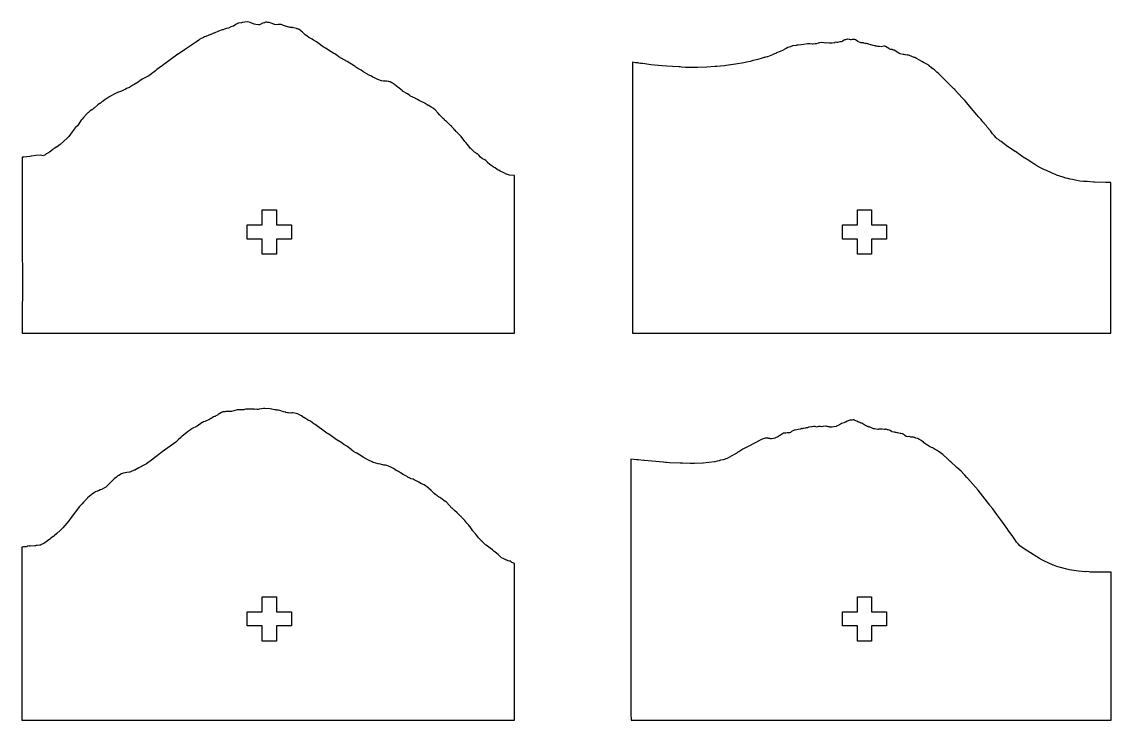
# Model space of a CAD drawing. Header units: metres. Extents: x -88 to 939, y 68 to 1362.
# Drawn here: x 521.5 to 887.6, y 328.1 to 562.7 of the extents above; entities that cross this region are included whole.
import ezdxf

# ---------------------------------------------------------------- set-up
doc = ezdxf.new("R2010")
doc.units = ezdxf.units.M

msp = doc.modelspace()

# ---------------------------------------------------------------- linework, layer by layer
for p, q in [((589.612, 560.243), (589.048, 560.063)), ((589.913, 560.395), (589.612, 560.243)), ((590.127, 560.44), (589.913, 560.395)), ((590.224, 560.443), (590.127, 560.44)), ((590.927, 560.596), (590.224, 560.443)), ((591.75, 561.064), (590.927, 560.596)), ((592.586, 561.323), (591.75, 561.064)), ((593.424, 561.864), (592.586, 561.323)), ((593.451, 561.872), (593.424, 561.864)), ((593.527, 561.904), (593.451, 561.872)), ((593.888, 562.066), (593.527, 561.904)), ((593.989, 562.173), (593.888, 562.066)), ((594.198, 562.252), (593.989, 562.173)), ((594.428, 562.306), (594.198, 562.252)), ((595.269, 562.431), (594.428, 562.306)), ((595.594, 562.49), (595.269, 562.431)), ((595.808, 562.538), (595.594, 562.49)), ((596.421, 562.663), (595.808, 562.538)), ((596.435, 562.662), (596.421, 562.663)), ((597.17, 562.74), (596.435, 562.662)), ((597.19, 562.738), (597.17, 562.74)), ((597.228, 562.728), (597.19, 562.738)), ((597.734, 562.567), (597.228, 562.728)), ((598.281, 562.509), (597.734, 562.567)), ((599.54, 561.973), (598.281, 562.509)), ((600.097, 561.866), (599.54, 561.973)), ((601.039, 561.71), (600.097, 561.866)), ((601.346, 561.761), (601.039, 561.71)), ((601.626, 561.821), (601.346, 561.761)), ((602.365, 562.268), (601.626, 561.821)), ((602.64, 562.33), (602.365, 562.268)), ((602.993, 562.378), (602.64, 562.33)), ((603.061, 562.393), (602.993, 562.378)), ((603.104, 562.407), (603.061, 562.393)), ((603.181, 562.452), (603.104, 562.407)), ((603.475, 562.61), (603.181, 562.452)), ((603.774, 562.615), (603.475, 562.61)), ((604.216, 562.519), (603.774, 562.615)), ((604.59, 562.544), (604.216, 562.519)), ((605.624, 562.208), (604.59, 562.544)), ((606.396, 561.867), (605.624, 562.208)), ((606.472, 561.845), (606.396, 561.867)), ((607.183, 561.772), (606.472, 561.845)), ((607.201, 561.772), (607.183, 561.772)), ((607.639, 561.862), (607.201, 561.772)), ((608.076, 561.807), (607.639, 561.862)), ((608.457, 561.81), (608.076, 561.807)), ((608.609, 561.801), (608.457, 561.81)), ((608.686, 561.814), (608.609, 561.801)), ((608.967, 561.709), (608.686, 561.814)), ((609.142, 561.632), (608.967, 561.709)), ((609.39, 561.532), (609.142, 561.632)), ((611.237, 560.942), (609.39, 561.532)), ((611.502, 560.916), (611.237, 560.942)), ((611.776, 560.832), (611.502, 560.916)), ((612.517, 560.803), (611.776, 560.832)), ((612.661, 560.759), (612.517, 560.803)), ((612.806, 560.787), (612.661, 560.759)), ((612.952, 560.763), (612.806, 560.787)), ((613.775, 560.441), (612.952, 560.763)), ((614.063, 560.402), (613.775, 560.441)), ((614.144, 560.394), (614.063, 560.402)), ((614.311, 560.317), (614.144, 560.394)), ((614.577, 560.256), (614.311, 560.317)), ((614.724, 560.192), (614.577, 560.256)), ((615.832, 559.242), (614.724, 560.192)), ((580.976, 556.619), (580.193, 556.007)), ((581.214, 556.764), (580.976, 556.619)), ((581.358, 556.863), (581.214, 556.764)), ((582.514, 557.491), (581.358, 556.863)), ((582.919, 557.639), (582.514, 557.491)), ((583.317, 557.813), (582.919, 557.639)), ((584.95, 558.442), (583.317, 557.813)), ((585.173, 558.515), (584.95, 558.442)), ((585.883, 558.872), (585.173, 558.515)), ((585.932, 558.893), (585.883, 558.872)), ((585.976, 558.918), (585.932, 558.893)), ((586.084, 558.97), (585.976, 558.918)), ((587.585, 559.644), (586.084, 558.97)), ((588.804, 559.997), (587.585, 559.644)), ((588.952, 560.031), (588.804, 559.997)), ((589.048, 560.063), (588.952, 560.031)), ((616.348, 558.714), (615.832, 559.242)), ((616.481, 558.566), (616.348, 558.714)), ((616.593, 558.462), (616.481, 558.566)), ((617.39, 557.89), (616.593, 558.462)), ((617.94, 557.437), (617.39, 557.89)), ((618.41, 557.253), (617.94, 557.437)), ((618.634, 557.134), (618.41, 557.253)), ((619.062, 556.867), (618.634, 557.134)), ((619.545, 556.605), (619.062, 556.867)), ((620.49, 556.01), (619.545, 556.605)), ((797.899, 556.601), (797.349, 556.194)), ((798.129, 556.641), (797.899, 556.601)), ((798.362, 556.675), (798.129, 556.641)), ((798.653, 556.76), (798.362, 556.675)), ((798.972, 556.846), (798.653, 556.76)), ((799.028, 556.847), (798.972, 556.846)), ((799.109, 556.877), (799.028, 556.847)), ((799.59, 556.738), (799.109, 556.877)), ((799.78, 556.792), (799.59, 556.738)), ((800.073, 556.65), (799.78, 556.792)), ((800.156, 556.675), (800.073, 556.65)), ((800.244, 556.709), (800.156, 556.675)), ((800.531, 556.801), (800.244, 556.709)), ((800.922, 556.796), (800.531, 556.801)), ((801.469, 556.755), (800.922, 556.796)), ((801.657, 556.706), (801.469, 556.755)), ((801.74, 556.642), (801.657, 556.706)), ((802.037, 556.463), (801.74, 556.642)), ((576.448, 553.571), (574.03, 551.912)), ((580.193, 556.007), (576.448, 553.571)), ((621.443, 555.376), (620.49, 556.01)), ((622.469, 554.575), (621.443, 555.376)), ((623.151, 554.101), (622.469, 554.575)), ((623.341, 553.981), (623.151, 554.101)), ((623.586, 553.841), (623.341, 553.981)), ((625.396, 552.685), (623.586, 553.841)), ((777.09, 553.149), (776.381, 552.81)), ((778.112, 553.686), (777.09, 553.149)), ((778.37, 553.772), (778.112, 553.686)), ((778.973, 554.063), (778.37, 553.772)), ((779.858, 554.35), (778.973, 554.063)), ((780.305, 554.584), (779.858, 554.35)), ((780.497, 554.637), (780.305, 554.584)), ((780.581, 554.652), (780.497, 554.637)), ((781.803, 554.827), (780.581, 554.652)), ((781.876, 554.86), (781.803, 554.827)), ((782.072, 554.876), (781.876, 554.86)), ((782.142, 554.896), (782.072, 554.876)), ((782.399, 554.934), (782.142, 554.896)), ((783.368, 555.004), (782.399, 554.934)), ((784.312, 555.109), (783.368, 555.004)), ((785.554, 555.319), (784.312, 555.109)), ((785.8, 555.372), (785.554, 555.319)), ((786.341, 555.357), (785.8, 555.372)), ((787.102, 555.177), (786.341, 555.357)), ((787.45, 555.175), (787.102, 555.177)), ((788.099, 555.289), (787.45, 555.175)), ((788.356, 555.345), (788.099, 555.289)), ((788.43, 555.343), (788.356, 555.345)), ((788.577, 555.355), (788.43, 555.343)), ((789.153, 555.513), (788.577, 555.355)), ((789.204, 555.525), (789.153, 555.513)), ((789.228, 555.515), (789.204, 555.525)), ((789.589, 555.676), (789.228, 555.515)), ((789.718, 555.701), (789.589, 555.676)), ((790.382, 555.783), (789.718, 555.701)), ((791.072, 555.669), (790.382, 555.783)), ((791.114, 555.658), (791.072, 555.669)), ((791.63, 555.57), (791.114, 555.658)), ((791.982, 555.688), (791.63, 555.57)), ((792.798, 555.563), (791.982, 555.688)), ((792.96, 555.545), (792.798, 555.563)), ((793.071, 555.517), (792.96, 555.545)), ((793.375, 555.532), (793.071, 555.517)), ((793.53, 555.544), (793.375, 555.532)), ((793.806, 555.61), (793.53, 555.544)), ((794.616, 555.678), (793.806, 555.61)), ((794.884, 555.841), (794.616, 555.678)), ((795.44, 555.766), (794.884, 555.841)), ((795.622, 555.789), (795.44, 555.766)), ((796.391, 555.978), (795.622, 555.789)), ((796.799, 556.022), (796.391, 555.978)), ((797.144, 556.096), (796.799, 556.022)), ((797.349, 556.194), (797.144, 556.096)), ((802.504, 556.121), (802.037, 556.463)), ((803.487, 555.709), (802.504, 556.121)), ((803.627, 555.678), (803.487, 555.709)), ((804.303, 555.658), (803.627, 555.678)), ((804.464, 555.612), (804.303, 555.658)), ((804.881, 555.446), (804.464, 555.612)), ((805.028, 555.39), (804.881, 555.446)), ((805.062, 555.371), (805.028, 555.39)), ((805.341, 555.421), (805.062, 555.371)), ((805.437, 555.393), (805.341, 555.421)), ((805.704, 555.347), (805.437, 555.393)), ((805.815, 555.376), (805.704, 555.347)), ((805.943, 555.284), (805.815, 555.376)), ((806.193, 555.23), (805.943, 555.284)), ((806.749, 555.05), (806.193, 555.23)), ((806.954, 555.004), (806.749, 555.05)), ((807.571, 554.768), (806.954, 555.004)), ((808.094, 554.619), (807.571, 554.768)), ((808.414, 554.625), (808.094, 554.619)), ((808.527, 554.595), (808.414, 554.625)), ((808.78, 554.563), (808.527, 554.595)), ((809.174, 554.486), (808.78, 554.563)), ((809.411, 554.448), (809.174, 554.486)), ((809.713, 554.404), (809.411, 554.448)), ((810.263, 554.341), (809.713, 554.404)), ((811.216, 554.529), (810.263, 554.341)), ((811.445, 554.566), (811.216, 554.529)), ((811.496, 554.569), (811.445, 554.566)), ((811.805, 554.435), (811.496, 554.569)), ((812.362, 554.109), (811.805, 554.435)), ((812.886, 553.734), (812.362, 554.109)), ((813.006, 553.632), (812.886, 553.734)), ((813.155, 553.544), (813.006, 553.632)), ((813.423, 553.442), (813.155, 553.544)), ((813.683, 553.424), (813.423, 553.442)), ((813.952, 553.387), (813.683, 553.424)), ((814.288, 553.247), (813.952, 553.387)), ((814.39, 553.252), (814.288, 553.247)), ((814.568, 553.214), (814.39, 553.252)), ((814.668, 553.156), (814.568, 553.214)), ((816.2, 552.191), (814.668, 553.156)), ((573.934, 551.836), (568.772, 548.08)), ((574.03, 551.912), (573.934, 551.836)), ((626.323, 552.138), (625.396, 552.685)), ((626.695, 551.954), (626.323, 552.138)), ((627.493, 551.421), (626.695, 551.954)), ((628.068, 550.994), (627.493, 551.421)), ((629.826, 550.01), (628.068, 550.994)), ((630.856, 549.412), (629.826, 550.01)), ((633.164, 547.982), (630.856, 549.412)), ((765.613, 549.265), (764.084, 548.961)), ((766.329, 549.429), (765.613, 549.265)), ((767.128, 549.701), (766.329, 549.429)), ((767.361, 549.734), (767.128, 549.701)), ((768.39, 549.969), (767.361, 549.734)), ((768.797, 550.125), (768.39, 549.969)), ((770.253, 550.521), (768.797, 550.125)), ((770.677, 550.602), (770.253, 550.521)), ((771.021, 550.692), (770.677, 550.602)), ((771.084, 550.735), (771.021, 550.692)), ((771.373, 550.831), (771.084, 550.735)), ((771.992, 550.985), (771.373, 550.831)), ((772.083, 550.993), (771.992, 550.985)), ((773.757, 551.654), (772.083, 550.993)), ((773.888, 551.709), (773.757, 551.654)), ((774.746, 552.091), (773.888, 551.709)), ((774.84, 552.126), (774.746, 552.091)), ((775.106, 552.255), (774.84, 552.126)), ((776.381, 552.81), (775.106, 552.255)), ((816.483, 552.042), (816.2, 552.191)), ((816.634, 551.996), (816.483, 552.042)), ((817.714, 551.759), (816.634, 551.996)), ((818.041, 551.721), (817.714, 551.759)), ((818.322, 551.634), (818.041, 551.721)), ((819.037, 551.562), (818.322, 551.634)), ((819.189, 551.604), (819.037, 551.562)), ((819.493, 551.565), (819.189, 551.604)), ((820.349, 551.186), (819.493, 551.565)), ((820.619, 551.107), (820.349, 551.186)), ((820.846, 550.991), (820.619, 551.107)), ((821.124, 550.904), (820.846, 550.991)), ((821.352, 550.774), (821.124, 550.904)), ((821.564, 550.701), (821.352, 550.774)), ((822.115, 550.368), (821.564, 550.701)), ((822.299, 550.355), (822.115, 550.368)), ((822.41, 550.299), (822.299, 550.355)), ((823.961, 549.402), (822.41, 550.299)), ((824.499, 549.072), (823.961, 549.402)), ((565.525, 545.591), (565.224, 545.363)), ((566.415, 546.309), (565.525, 545.591)), ((566.891, 546.674), (566.415, 546.309)), ((568.414, 547.808), (566.891, 546.674)), ((568.599, 547.951), (568.414, 547.808)), ((568.678, 548.015), (568.599, 547.951)), ((568.772, 548.08), (568.678, 548.015)), ((633.559, 547.711), (633.164, 547.982)), ((633.764, 547.542), (633.559, 547.711)), ((634.432, 547.086), (633.764, 547.542)), ((635.266, 546.599), (634.432, 547.086)), ((635.513, 546.462), (635.266, 546.599)), ((636.083, 546.06), (635.513, 546.462)), ((636.409, 545.853), (636.083, 546.06)), ((637.618, 545.137), (636.409, 545.853)), ((726.759, 549.147), (726.744, 480.936)), ((727.713, 549.002), (726.759, 549.147)), ((728.302, 548.947), (727.713, 549.002)), ((728.523, 548.92), (728.302, 548.947)), ((728.903, 548.853), (728.523, 548.92)), ((729.458, 548.781), (728.903, 548.853)), ((730.217, 548.693), (729.458, 548.781)), ((732.88, 548.316), (730.217, 548.693)), ((736.646, 547.946), (732.88, 548.316)), ((738.273, 547.857), (736.646, 547.946)), ((740.191, 547.687), (738.273, 547.857)), ((742.42, 547.579), (740.191, 547.687)), ((742.733, 547.559), (742.42, 547.579)), ((743.206, 547.513), (742.733, 547.559)), ((744.565, 547.422), (743.206, 547.513)), ((745.659, 547.411), (744.565, 547.422)), ((746.054, 547.389), (745.659, 547.411)), ((748.599, 547.359), (746.054, 547.389)), ((751.704, 547.495), (748.599, 547.359)), ((754.491, 547.67), (751.704, 547.495)), ((755.052, 547.693), (754.491, 547.67)), ((755.1, 547.698), (755.052, 547.693)), ((756.313, 547.777), (755.1, 547.698)), ((757.696, 547.971), (756.313, 547.777)), ((758.203, 548.017), (757.696, 547.971)), ((760.562, 548.345), (758.203, 548.017)), ((761.29, 548.494), (760.562, 548.345)), ((764.084, 548.961), (761.29, 548.494)), ((825.017, 548.829), (824.499, 549.072)), ((825.448, 548.651), (825.017, 548.829)), ((826.072, 548.248), (825.448, 548.651)), ((826.247, 548.114), (826.072, 548.248)), ((826.37, 548.066), (826.247, 548.114)), ((826.701, 547.751), (826.37, 548.066)), ((827.076, 547.45), (826.701, 547.751)), ((827.369, 547.126), (827.076, 547.45)), ((827.863, 546.812), (827.369, 547.126)), ((828.214, 546.554), (827.863, 546.812)), ((829.015, 545.776), (828.214, 546.554)), ((829.495, 545.465), (829.015, 545.776)), ((560.546, 542.498), (559.266, 541.656)), ((561.128, 542.909), (560.546, 542.498)), ((561.942, 543.413), (561.128, 542.909)), ((562.627, 543.776), (561.942, 543.413)), ((562.844, 543.884), (562.627, 543.776)), ((564.143, 544.632), (562.844, 543.884)), ((565.014, 545.213), (564.143, 544.632)), ((565.224, 545.363), (565.014, 545.213)), ((637.926, 544.942), (637.618, 545.137)), ((638.203, 544.832), (637.926, 544.942)), ((639.045, 544.449), (638.203, 544.832)), ((639.434, 544.179), (639.045, 544.449)), ((640.036, 543.88), (639.434, 544.179)), ((640.447, 543.74), (640.036, 543.88)), ((641.14, 543.335), (640.447, 543.74)), ((641.472, 543.188), (641.14, 543.335)), ((642.065, 543.011), (641.472, 543.188)), ((642.385, 542.953), (642.065, 543.011)), ((643.084, 542.788), (642.385, 542.953)), ((643.308, 542.844), (643.084, 542.788)), ((644.021, 542.827), (643.308, 542.844)), ((644.081, 542.812), (644.021, 542.827)), ((644.571, 542.649), (644.081, 542.812)), ((644.811, 542.682), (644.571, 542.649)), ((645.217, 542.577), (644.811, 542.682)), ((645.274, 542.543), (645.217, 542.577)), ((645.825, 542.241), (645.274, 542.543)), ((646.032, 542.137), (645.825, 542.241)), ((646.725, 541.681), (646.032, 542.137)), ((833.332, 541.596), (829.495, 545.465)), ((552.96, 538.684), (550.853, 537.573)), ((553.694, 538.925), (552.96, 538.684)), ((554.97, 539.452), (553.694, 538.925)), ((555.702, 539.818), (554.97, 539.452)), ((556.234, 540.044), (555.702, 539.818)), ((556.708, 540.295), (556.234, 540.044)), ((557.633, 540.71), (556.708, 540.295)), ((557.806, 540.8), (557.633, 540.71)), ((558.142, 541.009), (557.806, 540.8)), ((558.807, 541.405), (558.142, 541.009)), ((559.266, 541.656), (558.807, 541.405)), ((647.529, 541.012), (646.725, 541.681)), ((647.804, 540.762), (647.529, 541.012)), ((648.306, 540.402), (647.804, 540.762)), ((649.374, 539.501), (648.306, 540.402)), ((649.466, 539.427), (649.374, 539.501)), ((651.086, 538.484), (649.466, 539.427)), ((651.873, 537.942), (651.086, 538.484)), ((833.828, 541.116), (833.332, 541.596)), ((834.696, 540.243), (833.828, 541.116)), ((835.016, 539.934), (834.696, 540.243)), ((835.117, 539.843), (835.016, 539.934)), ((835.2, 539.756), (835.117, 539.843)), ((837.535, 537.179), (835.2, 539.756)), ((547.014, 534.816), (545.808, 533.763)), ((547.801, 535.348), (547.014, 534.816)), ((547.877, 535.41), (547.801, 535.348)), ((548.429, 535.81), (547.877, 535.41)), ((548.66, 536.002), (548.429, 535.81)), ((548.814, 536.143), (548.66, 536.002)), ((549.757, 536.791), (548.814, 536.143)), ((550.678, 537.46), (549.757, 536.791)), ((550.853, 537.573), (550.678, 537.46)), ((652.119, 537.783), (651.873, 537.942)), ((652.865, 537.459), (652.119, 537.783)), ((653.638, 537.076), (652.865, 537.459)), ((653.843, 536.954), (653.638, 537.076)), ((654.46, 536.678), (653.843, 536.954)), ((655.029, 536.305), (654.46, 536.678)), ((655.646, 535.957), (655.029, 536.305)), ((656.978, 535.341), (655.646, 535.957)), ((656.998, 535.328), (656.978, 535.341)), ((657.062, 535.293), (656.998, 535.328)), ((658.036, 534.658), (657.062, 535.293)), ((658.149, 534.642), (658.036, 534.658)), ((658.261, 534.62), (658.149, 534.642)), ((658.86, 534.195), (658.261, 534.62)), ((838.364, 536.295), (837.535, 537.179)), ((842.487, 531.495), (838.364, 536.295)), ((543.264, 531.737), (542.253, 530.581)), ((543.786, 532.248), (543.264, 531.737)), ((543.879, 532.301), (543.786, 532.248)), ((544.493, 532.869), (543.879, 532.301)), ((545.042, 533.149), (544.493, 532.869)), ((545.082, 533.177), (545.042, 533.149)), ((545.393, 533.412), (545.082, 533.177)), ((545.725, 533.702), (545.393, 533.412)), ((545.808, 533.763), (545.725, 533.702)), ((659.121, 534.083), (658.86, 534.195)), ((659.321, 533.89), (659.121, 534.083)), ((659.678, 533.665), (659.321, 533.89)), ((659.896, 533.605), (659.678, 533.665)), ((660.353, 533.146), (659.896, 533.605)), ((661.375, 532.014), (660.353, 533.146)), ((661.84, 531.482), (661.375, 532.014)), ((661.935, 531.394), (661.84, 531.482)), ((663.082, 530.283), (661.935, 531.394)), ((843.025, 530.828), (842.487, 531.495)), ((540.143, 527.796), (539.44, 527.092)), ((540.17, 527.828), (540.143, 527.796)), ((541.483, 529.656), (540.17, 527.828)), ((541.711, 529.941), (541.483, 529.656)), ((541.932, 530.16), (541.711, 529.941)), ((542.192, 530.524), (541.932, 530.16)), ((542.253, 530.581), (542.192, 530.524)), ((663.266, 530.136), (663.082, 530.283)), ((663.392, 529.989), (663.266, 530.136)), ((663.64, 529.687), (663.392, 529.989)), ((663.904, 529.485), (663.64, 529.687)), ((664.228, 529.246), (663.904, 529.485)), ((664.406, 529.057), (664.228, 529.246)), ((664.79, 528.711), (664.406, 529.057)), ((665.544, 527.938), (664.79, 528.711)), ((665.972, 527.522), (665.544, 527.938)), ((665.989, 527.502), (665.972, 527.522)), ((666.039, 527.454), (665.989, 527.502)), ((666.691, 526.784), (666.039, 527.454)), ((843.859, 529.886), (843.025, 530.828)), ((844.145, 529.573), (843.859, 529.886)), ((844.51, 529.102), (844.145, 529.573)), ((845.377, 528.068), (844.51, 529.102)), ((845.671, 527.743), (845.377, 528.068)), ((845.787, 527.549), (845.671, 527.743)), ((845.968, 527.311), (845.787, 527.549)), ((847.011, 526.061), (845.968, 527.311)), ((536.813, 523.744), (535.519, 522.495)), ((537.293, 524.243), (536.813, 523.744)), ((538.428, 525.773), (537.293, 524.243)), ((539.44, 527.092), (538.428, 525.773)), ((667.045, 526.37), (666.691, 526.784)), ((667.139, 526.295), (667.045, 526.37)), ((667.457, 525.905), (667.139, 526.295)), ((667.767, 525.572), (667.457, 525.905)), ((667.904, 525.404), (667.767, 525.572)), ((667.957, 525.372), (667.904, 525.404)), ((668.217, 525.107), (667.957, 525.372)), ((668.318, 525.026), (668.217, 525.107)), ((668.469, 524.826), (668.318, 525.026)), ((669.109, 524.16), (668.469, 524.826)), ((669.34, 523.854), (669.109, 524.16)), ((670.134, 522.898), (669.34, 523.854)), ((847.733, 525.13), (847.011, 526.061)), ((847.96, 524.823), (847.733, 525.13)), ((848.249, 524.557), (847.96, 524.823)), ((848.925, 523.79), (848.249, 524.557)), ((849.318, 523.454), (848.925, 523.79)), ((532.546, 520.242), (531.834, 519.786)), ((532.99, 520.609), (532.546, 520.242)), ((533.177, 520.718), (532.99, 520.609)), ((533.409, 520.776), (533.177, 520.718)), ((534.376, 521.486), (533.409, 520.776)), ((535.519, 522.495), (534.376, 521.486)), ((670.428, 522.508), (670.134, 522.898)), ((670.683, 522.228), (670.428, 522.508)), ((671.242, 521.477), (670.683, 522.228)), ((672.089, 520.514), (671.242, 521.477)), ((672.325, 520.216), (672.089, 520.514)), ((672.445, 520.12), (672.325, 520.216)), ((672.636, 519.936), (672.445, 520.12)), ((673.655, 518.906), (672.636, 519.936)), ((849.678, 523.161), (849.318, 523.454)), ((850.203, 522.783), (849.678, 523.161)), ((850.627, 522.463), (850.203, 522.783)), ((851.649, 521.733), (850.627, 522.463)), ((852.456, 521.087), (851.649, 521.733)), ((855.33, 519.14), (852.456, 521.087)), ((521.926, 517.225), (521.633, 517.207)), ((521.633, 517.207), (521.646, 514.001)), ((522.201, 517.265), (521.926, 517.225)), ((524.144, 517.502), (522.201, 517.265)), ((524.654, 517.584), (524.144, 517.502)), ((524.75, 517.591), (524.654, 517.584)), ((526.149, 517.776), (524.75, 517.591)), ((527.913, 517.872), (526.149, 517.776)), ((528.672, 517.727), (527.913, 517.872)), ((528.857, 517.777), (528.672, 517.727)), ((529.189, 517.958), (528.857, 517.777)), ((529.715, 518.36), (529.189, 517.958)), ((529.798, 518.379), (529.715, 518.36)), ((530.253, 518.545), (529.798, 518.379)), ((530.467, 518.655), (530.253, 518.545)), ((530.808, 518.9), (530.467, 518.655)), ((531.798, 519.759), (530.808, 518.9)), ((531.813, 519.774), (531.798, 519.759)), ((531.834, 519.786), (531.813, 519.774)), ((674.058, 518.668), (673.655, 518.906)), ((674.459, 518.381), (674.058, 518.668)), ((674.662, 518.321), (674.459, 518.381)), ((675.106, 517.875), (674.662, 518.321)), ((675.644, 517.279), (675.106, 517.875)), ((676.315, 516.731), (675.644, 517.279)), ((676.82, 516.478), (676.315, 516.731)), ((677.017, 516.402), (676.82, 516.478)), ((677.053, 516.364), (677.017, 516.402)), ((677.478, 516.097), (677.053, 516.364)), ((855.386, 519.099), (855.33, 519.14)), ((858.037, 517.303), (855.386, 519.099)), ((859.31, 516.473), (858.037, 517.303)), ((860.918, 515.464), (859.31, 516.473)), ((521.649, 513.837), (521.632, 486.351)), ((521.646, 514.001), (521.649, 513.837)), ((677.951, 515.528), (677.478, 516.097)), ((677.985, 515.496), (677.951, 515.528)), ((678.153, 515.374), (677.985, 515.496)), ((679.221, 514.48), (678.153, 515.374)), ((679.469, 514.33), (679.221, 514.48)), ((679.97, 513.92), (679.469, 514.33)), ((680.605, 513.615), (679.97, 513.92)), ((681.218, 513.106), (680.605, 513.615)), ((681.331, 513.05), (681.218, 513.106)), ((681.719, 512.913), (681.331, 513.05)), ((681.767, 512.866), (681.719, 512.913)), ((682.204, 512.498), (681.767, 512.866)), ((861.95, 514.776), (860.918, 515.464)), ((862.657, 514.331), (861.95, 514.776)), ((864.088, 513.581), (862.657, 514.331)), ((864.78, 513.259), (864.088, 513.581)), ((865.214, 513.031), (864.78, 513.259)), ((865.634, 512.846), (865.214, 513.031)), ((867.779, 511.838), (865.634, 512.846)), ((683.075, 512.175), (682.204, 512.498)), ((683.426, 512.006), (683.075, 512.175)), ((683.955, 511.742), (683.426, 512.006)), ((684.009, 511.706), (683.955, 511.742)), ((685.061, 511.327), (684.009, 511.706)), ((685.421, 511.241), (685.061, 511.327)), ((686.93, 511.082), (685.421, 511.241)), ((687.009, 511.084), (686.93, 511.082)), ((687.015, 458.213), (687.009, 511.084)), ((869.142, 511.281), (867.779, 511.838)), ((869.202, 511.258), (869.142, 511.281)), ((871.463, 510.5), (869.202, 511.258)), ((872.313, 510.246), (871.463, 510.5)), ((873.045, 510.07), (872.313, 510.246)), ((873.325, 509.993), (873.045, 510.07)), ((873.483, 509.958), (873.325, 509.993)), ((873.821, 509.859), (873.483, 509.958)), ((874.575, 509.714), (873.821, 509.859)), ((876.007, 509.397), (874.575, 509.714)), ((877.079, 509.238), (876.007, 509.397)), ((878.253, 509.119), (877.079, 509.238)), ((879.374, 509.035), (878.253, 509.119)), ((879.482, 509.024), (879.374, 509.035)), ((881.703, 508.87), (879.482, 509.024)), ((881.95, 508.884), (881.703, 508.87)), ((885.76, 508.79), (881.95, 508.884)), ((885.966, 508.76), (885.76, 508.79)), ((886.508, 508.754), (885.966, 508.76)), ((886.834, 508.758), (886.508, 508.754)), ((887.428, 508.777), (886.834, 508.758)), ((887.425, 483.399), (887.428, 508.777)), ((602.31, 494.479), (602.31, 499.544)), ((602.31, 499.544), (607.065, 499.544)), ((607.065, 499.544), (607.065, 494.479)), ((802.31, 494.479), (802.31, 499.544)), ((802.31, 499.544), (807.065, 499.544)), ((807.065, 499.544), (807.065, 494.479)), ((597.245, 489.725), (597.245, 494.479)), ((597.245, 494.479), (602.31, 494.479)), ((607.065, 494.479), (612.129, 494.479)), ((612.129, 494.479), (612.129, 489.725)), ((797.245, 489.725), (797.245, 494.479)), ((797.245, 494.479), (802.31, 494.479)), ((807.065, 494.479), (812.129, 494.479)), ((812.129, 494.479), (812.129, 489.725)), ((602.31, 489.725), (597.245, 489.725)), ((602.31, 484.66), (602.31, 489.725)), ((612.129, 489.725), (607.065, 489.725)), ((607.065, 489.725), (607.065, 484.66)), ((802.31, 489.725), (797.245, 489.725)), ((802.31, 484.66), (802.31, 489.725)), ((812.129, 489.725), (807.065, 489.725)), ((807.065, 489.725), (807.065, 484.66)), ((521.632, 486.351), (521.725, 477.337)), ((607.065, 484.66), (602.31, 484.66)), ((807.065, 484.66), (802.31, 484.66)), ((887.424, 483.375), (887.425, 483.399)), ((887.424, 458.055), (887.424, 483.375)), ((726.744, 480.936), (726.753, 458.055)), ((521.725, 477.337), (521.645, 460.279)), ((521.644, 459.816), (521.631, 458.055)), ((521.631, 458.055), (687.012, 458.055)), ((521.645, 460.279), (521.644, 459.816)), ((687.012, 458.055), (687.015, 458.213)), ((726.753, 458.055), (887.424, 458.055)), ((593.806, 432.369), (592.712, 432.034)), ((593.826, 432.371), (593.806, 432.369)), ((593.847, 432.378), (593.826, 432.371)), ((594.57, 432.37), (593.847, 432.378)), ((595.892, 432.401), (594.57, 432.37)), ((596.055, 432.39), (595.892, 432.401)), ((596.379, 432.433), (596.055, 432.39)), ((596.798, 432.531), (596.379, 432.433)), ((597.056, 432.519), (596.798, 432.531)), ((597.167, 432.545), (597.056, 432.519)), ((597.623, 432.597), (597.167, 432.545)), ((598.053, 432.597), (597.623, 432.597)), ((598.509, 432.588), (598.053, 432.597)), ((598.818, 432.611), (598.509, 432.588)), ((599.278, 432.625), (598.818, 432.611)), ((599.618, 432.548), (599.278, 432.625)), ((599.841, 432.505), (599.618, 432.548)), ((600.317, 432.521), (599.841, 432.505)), ((600.674, 432.474), (600.317, 432.521)), ((600.878, 432.494), (600.674, 432.474)), ((601.232, 432.616), (600.878, 432.494)), ((601.249, 432.617), (601.232, 432.616)), ((601.278, 432.614), (601.249, 432.617)), ((601.335, 432.619), (601.278, 432.614)), ((602.038, 432.717), (601.335, 432.619)), ((602.086, 432.71), (602.038, 432.717)), ((602.732, 432.742), (602.086, 432.71)), ((603.053, 432.751), (602.732, 432.742)), ((603.171, 432.783), (603.053, 432.751)), ((604.955, 432.701), (603.171, 432.783)), ((605.409, 432.56), (604.955, 432.701)), ((605.525, 432.533), (605.409, 432.56)), ((606.393, 432.401), (605.525, 432.533)), ((606.958, 432.365), (606.393, 432.401)), ((607.188, 432.262), (606.958, 432.365)), ((607.238, 432.255), (607.188, 432.262)), ((607.666, 432.256), (607.238, 432.255)), ((608.229, 432.1), (607.666, 432.256)), ((609.416, 431.726), (608.229, 432.1)), ((582.95, 428.457), (582.547, 428.323)), ((583.468, 428.655), (582.95, 428.457)), ((583.732, 428.746), (583.468, 428.655)), ((584.338, 429.019), (583.732, 428.746)), ((585.045, 429.416), (584.338, 429.019)), ((585.277, 429.567), (585.045, 429.416)), ((585.465, 429.684), (585.277, 429.567)), ((585.93, 429.954), (585.465, 429.684)), ((586.274, 430.073), (585.93, 429.954)), ((586.428, 430.144), (586.274, 430.073)), ((586.719, 430.308), (586.428, 430.144)), ((587.225, 430.561), (586.719, 430.308)), ((587.528, 430.772), (587.225, 430.561)), ((588.611, 431.485), (587.528, 430.772)), ((588.999, 431.621), (588.611, 431.485)), ((589.731, 431.641), (588.999, 431.621)), ((590.106, 431.781), (589.731, 431.641)), ((590.847, 431.779), (590.106, 431.781)), ((591.129, 431.743), (590.847, 431.779)), ((591.591, 431.787), (591.129, 431.743)), ((591.962, 431.785), (591.591, 431.787)), ((592.692, 432.026), (591.962, 431.785)), ((592.712, 432.034), (592.692, 432.026)), ((609.943, 431.604), (609.416, 431.726)), ((610.179, 431.545), (609.943, 431.604)), ((610.35, 431.466), (610.179, 431.545)), ((610.765, 431.351), (610.35, 431.466)), ((611.12, 431.308), (610.765, 431.351)), ((611.933, 431.252), (611.12, 431.308)), ((612.277, 431.307), (611.933, 431.252)), ((612.559, 431.292), (612.277, 431.307)), ((613.64, 431.155), (612.559, 431.292)), ((614.289, 430.975), (613.64, 431.155)), ((614.404, 430.912), (614.289, 430.975)), ((614.565, 430.793), (614.404, 430.912)), ((615.039, 430.567), (614.565, 430.793)), ((615.432, 430.34), (615.039, 430.567)), ((615.909, 429.957), (615.432, 430.34)), ((616.197, 429.805), (615.909, 429.957)), ((616.279, 429.73), (616.197, 429.805)), ((617.691, 428.919), (616.279, 429.73)), ((618.496, 428.5), (617.691, 428.919)), ((619.069, 428.124), (618.496, 428.5)), ((798.888, 428.538), (798.399, 428.257)), ((799.764, 428.873), (798.888, 428.538)), ((799.79, 428.872), (799.764, 428.873)), ((800.521, 428.902), (799.79, 428.872)), ((800.861, 428.997), (800.521, 428.902)), ((800.876, 429.01), (800.861, 428.997)), ((800.903, 429.01), (800.876, 429.01)), ((801.272, 428.967), (800.903, 429.01)), ((801.461, 428.796), (801.272, 428.967)), ((802.108, 428.557), (801.461, 428.796)), ((802.395, 428.437), (802.108, 428.557)), ((802.644, 428.196), (802.395, 428.437)), ((577.082, 424.889), (575.268, 423.391)), ((577.162, 424.945), (577.082, 424.889)), ((578.177, 425.625), (577.162, 424.945)), ((578.307, 425.795), (578.177, 425.625)), ((578.571, 425.913), (578.307, 425.795)), ((578.696, 426.022), (578.571, 425.913)), ((580.154, 426.714), (578.696, 426.022)), ((580.23, 426.775), (580.154, 426.714)), ((580.47, 426.888), (580.23, 426.775)), ((582.149, 428.117), (580.47, 426.888)), ((582.167, 428.129), (582.149, 428.117)), ((582.547, 428.323), (582.167, 428.129)), ((619.656, 427.697), (619.069, 428.124)), ((620.058, 427.378), (619.656, 427.697)), ((620.575, 427.036), (620.058, 427.378)), ((623.106, 425.199), (620.575, 427.036)), ((623.963, 424.533), (623.106, 425.199)), ((779.772, 424.772), (779.527, 424.634)), ((780.162, 425.093), (779.772, 424.772)), ((781.086, 425.514), (780.162, 425.093)), ((781.312, 425.483), (781.086, 425.514)), ((781.363, 425.498), (781.312, 425.483)), ((781.427, 425.501), (781.363, 425.498)), ((782.007, 425.615), (781.427, 425.501)), ((783.068, 425.801), (782.007, 425.615)), ((783.157, 425.836), (783.068, 425.801)), ((783.37, 425.929), (783.157, 425.836)), ((783.524, 426.031), (783.37, 425.929)), ((783.589, 426.053), (783.524, 426.031)), ((783.899, 426.019), (783.589, 426.053)), ((783.967, 426.079), (783.899, 426.019)), ((784.061, 426.061), (783.967, 426.079)), ((784.155, 426.06), (784.061, 426.061)), ((784.726, 426.24), (784.155, 426.06)), ((785.131, 426.27), (784.726, 426.24)), ((785.481, 426.322), (785.131, 426.27)), ((785.752, 426.449), (785.481, 426.322)), ((785.962, 426.515), (785.752, 426.449)), ((786.844, 426.62), (785.962, 426.515)), ((786.958, 426.641), (786.844, 426.62)), ((786.994, 426.639), (786.958, 426.641)), ((787.118, 426.685), (786.994, 426.639)), ((787.586, 426.747), (787.118, 426.685)), ((787.861, 426.773), (787.586, 426.747)), ((788.071, 426.725), (787.861, 426.773)), ((788.346, 426.606), (788.071, 426.725)), ((788.582, 426.565), (788.346, 426.606)), ((788.874, 426.584), (788.582, 426.565)), ((789.203, 426.739), (788.874, 426.584)), ((789.304, 426.75), (789.203, 426.739)), ((789.629, 426.762), (789.304, 426.75)), ((789.908, 426.781), (789.629, 426.762)), ((790.379, 426.647), (789.908, 426.781)), ((790.667, 426.716), (790.379, 426.647)), ((791.495, 426.83), (790.667, 426.716)), ((791.527, 426.821), (791.495, 426.83)), ((791.886, 426.803), (791.527, 426.821)), ((792.089, 426.833), (791.886, 426.803)), ((792.262, 426.764), (792.089, 426.833)), ((792.57, 426.665), (792.262, 426.764)), ((792.868, 426.638), (792.57, 426.665)), ((792.972, 426.605), (792.868, 426.638)), ((793.095, 426.575), (792.972, 426.605)), ((793.852, 426.549), (793.095, 426.575)), ((794.236, 426.585), (793.852, 426.549)), ((795.131, 426.763), (794.236, 426.585)), ((795.226, 426.786), (795.131, 426.763)), ((795.29, 426.811), (795.226, 426.786)), ((795.599, 426.987), (795.29, 426.811)), ((796.021, 427.25), (795.599, 426.987)), ((796.151, 427.31), (796.021, 427.25)), ((796.648, 427.584), (796.151, 427.31)), ((796.998, 427.748), (796.648, 427.584)), ((797.717, 427.959), (796.998, 427.748)), ((798.206, 428.173), (797.717, 427.959)), ((798.343, 428.218), (798.206, 428.173)), ((798.399, 428.257), (798.343, 428.218)), ((802.834, 428.213), (802.644, 428.196)), ((802.895, 428.18), (802.834, 428.213)), ((803.201, 428.039), (802.895, 428.18)), ((803.4, 427.906), (803.201, 428.039)), ((803.628, 427.835), (803.4, 427.906)), ((803.902, 427.827), (803.628, 427.835)), ((804.144, 427.655), (803.902, 427.827)), ((804.763, 427.182), (804.144, 427.655)), ((805.232, 427.013), (804.763, 427.182)), ((805.497, 426.904), (805.232, 427.013)), ((805.755, 426.803), (805.497, 426.904)), ((805.912, 426.724), (805.755, 426.803)), ((806.172, 426.572), (805.912, 426.724)), ((806.51, 426.587), (806.172, 426.572)), ((806.573, 426.568), (806.51, 426.587)), ((807.69, 425.936), (806.573, 426.568)), ((807.762, 425.919), (807.69, 425.936)), ((808.068, 425.909), (807.762, 425.919)), ((808.515, 425.815), (808.068, 425.909)), ((809.137, 425.758), (808.515, 425.815)), ((809.265, 425.789), (809.137, 425.758)), ((809.325, 425.759), (809.265, 425.789)), ((809.476, 425.822), (809.325, 425.759)), ((809.72, 425.829), (809.476, 425.822)), ((809.952, 425.898), (809.72, 425.829)), ((810.211, 425.821), (809.952, 425.898)), ((810.329, 425.86), (810.211, 425.821)), ((810.603, 425.807), (810.329, 425.86)), ((811.344, 425.715), (810.603, 425.807)), ((811.462, 425.745), (811.344, 425.715)), ((811.59, 425.762), (811.462, 425.745)), ((811.835, 425.824), (811.59, 425.762)), ((811.955, 425.806), (811.835, 425.824)), ((812.387, 425.644), (811.955, 425.806)), ((812.597, 425.583), (812.387, 425.644)), ((813.31, 425.36), (812.597, 425.583)), ((813.743, 425.123), (813.31, 425.36)), ((814.019, 424.992), (813.743, 425.123)), ((814.508, 424.852), (814.019, 424.992)), ((814.739, 424.801), (814.508, 424.852)), ((815.11, 424.787), (814.739, 424.801)), ((815.359, 424.687), (815.11, 424.787)), ((573.249, 421.539), (568.678, 418.23)), ((573.785, 422.018), (573.249, 421.539)), ((574.037, 422.213), (573.785, 422.018)), ((574.917, 423.079), (574.037, 422.213)), ((575.268, 423.391), (574.917, 423.079)), ((624.425, 424.231), (623.963, 424.533)), ((624.99, 423.897), (624.425, 424.231)), ((627.08, 422.423), (624.99, 423.897)), ((628.449, 421.633), (627.08, 422.423)), ((628.67, 421.499), (628.449, 421.633)), ((629.732, 420.742), (628.67, 421.499)), ((769.822, 422.261), (765.874, 420.153)), ((770.064, 422.398), (769.822, 422.261)), ((770.26, 422.516), (770.064, 422.398)), ((771.266, 422.854), (770.26, 422.516)), ((771.318, 422.854), (771.266, 422.854)), ((771.345, 422.866), (771.318, 422.854)), ((772.032, 422.873), (771.345, 422.866)), ((772.106, 422.867), (772.032, 422.873)), ((772.268, 422.84), (772.106, 422.867)), ((772.58, 422.741), (772.268, 422.84)), ((772.857, 422.744), (772.58, 422.741)), ((773.11, 422.65), (772.857, 422.744)), ((773.229, 422.612), (773.11, 422.65)), ((773.478, 422.632), (773.229, 422.612)), ((774.085, 422.734), (773.478, 422.632)), ((774.609, 422.876), (774.085, 422.734)), ((774.736, 422.9), (774.609, 422.876)), ((775.544, 423.279), (774.736, 422.9)), ((776.229, 423.675), (775.544, 423.279)), ((776.32, 423.759), (776.229, 423.675)), ((776.506, 423.849), (776.32, 423.759)), ((777.489, 424.467), (776.506, 423.849)), ((777.83, 424.51), (777.489, 424.467)), ((777.873, 424.524), (777.83, 424.51)), ((777.913, 424.521), (777.873, 424.524)), ((778.236, 424.527), (777.913, 424.521)), ((778.74, 424.58), (778.236, 424.527)), ((779.01, 424.645), (778.74, 424.58)), ((779.246, 424.639), (779.01, 424.645)), ((779.316, 424.598), (779.246, 424.639)), ((779.494, 424.615), (779.316, 424.598)), ((779.527, 424.634), (779.494, 424.615)), ((815.719, 424.631), (815.359, 424.687)), ((815.832, 424.601), (815.719, 424.631)), ((816.19, 424.47), (815.832, 424.601)), ((816.651, 424.432), (816.19, 424.47)), ((816.864, 424.406), (816.651, 424.432)), ((817.464, 424.241), (816.864, 424.406)), ((817.654, 424.173), (817.464, 424.241)), ((818.05, 423.903), (817.654, 424.173)), ((818.194, 423.744), (818.05, 423.903)), ((818.71, 423.342), (818.194, 423.744)), ((818.73, 423.332), (818.71, 423.342)), ((818.738, 423.334), (818.73, 423.332)), ((819.117, 423.323), (818.738, 423.334)), ((819.121, 423.325), (819.117, 423.323)), ((819.136, 423.323), (819.121, 423.325)), ((819.873, 423.336), (819.136, 423.323)), ((819.988, 423.327), (819.873, 423.336)), ((820.25, 423.186), (819.988, 423.327)), ((820.436, 423.181), (820.25, 423.186)), ((820.628, 423.157), (820.436, 423.181)), ((820.88, 423.217), (820.628, 423.157)), ((821.202, 423.215), (820.88, 423.217)), ((821.395, 423.078), (821.202, 423.215)), ((821.51, 423.079), (821.395, 423.078)), ((821.717, 422.928), (821.51, 423.079)), ((821.956, 422.833), (821.717, 422.928)), ((822.554, 422.674), (821.956, 422.833)), ((822.8, 422.568), (822.554, 422.674)), ((822.945, 422.424), (822.8, 422.568)), ((823.151, 422.375), (822.945, 422.424)), ((823.326, 422.415), (823.151, 422.375)), ((823.506, 422.198), (823.326, 422.415)), ((823.726, 422.044), (823.506, 422.198)), ((824.49, 421.429), (823.726, 422.044)), ((824.517, 421.412), (824.49, 421.429)), ((824.523, 421.406), (824.517, 421.412)), ((824.533, 421.4), (824.523, 421.406)), ((825.322, 420.779), (824.533, 421.4)), ((568.124, 417.816), (566.933, 416.849)), ((568.377, 417.992), (568.124, 417.816)), ((568.678, 418.23), (568.377, 417.992)), ((630.704, 420.09), (629.732, 420.742)), ((632.121, 418.994), (630.704, 420.09)), ((632.259, 418.89), (632.121, 418.994)), ((632.441, 418.769), (632.259, 418.89)), ((632.98, 418.389), (632.441, 418.769)), ((633.75, 417.93), (632.98, 418.389)), ((633.842, 417.868), (633.75, 417.93)), ((634.021, 417.759), (633.842, 417.868)), ((634.998, 417.197), (634.021, 417.759)), ((761.83, 417.833), (760.896, 417.306)), ((762.178, 418.087), (761.83, 417.833)), ((762.449, 418.237), (762.178, 418.087)), ((763.454, 418.957), (762.449, 418.237)), ((763.796, 419.157), (763.454, 418.957)), ((765.874, 420.153), (763.796, 419.157)), ((825.638, 420.612), (825.322, 420.779)), ((825.905, 420.44), (825.638, 420.612)), ((826.513, 419.993), (825.905, 420.44)), ((826.758, 419.936), (826.513, 419.993)), ((827.245, 419.694), (826.758, 419.936)), ((827.655, 419.539), (827.245, 419.694)), ((827.718, 419.506), (827.655, 419.539)), ((828.406, 419.06), (827.718, 419.506)), ((828.68, 418.944), (828.406, 419.06)), ((828.882, 418.801), (828.68, 418.944)), ((829.493, 418.436), (828.882, 418.801)), ((831.004, 417.327), (829.493, 418.436)), ((562.739, 413.896), (560.862, 412.849)), ((562.989, 414.02), (562.739, 413.896)), ((563.343, 414.234), (562.989, 414.02)), ((565.487, 415.775), (563.343, 414.234)), ((566.176, 416.315), (565.487, 415.775)), ((566.933, 416.849), (566.176, 416.315)), ((636.247, 416.398), (634.998, 417.197)), ((637.964, 415.461), (636.247, 416.398)), ((639.177, 414.875), (637.964, 415.461)), ((639.554, 414.686), (639.177, 414.875)), ((639.633, 414.652), (639.554, 414.686)), ((641.209, 414.215), (639.633, 414.652)), ((641.272, 414.193), (641.209, 414.215)), ((641.365, 414.187), (641.272, 414.193)), ((641.889, 414.078), (641.365, 414.187)), ((641.964, 414.099), (641.889, 414.078)), ((642.026, 414.087), (641.964, 414.099)), ((642.069, 414.072), (642.026, 414.087)), ((643.097, 413.769), (642.069, 414.072)), ((643.762, 413.711), (643.097, 413.769)), ((726.217, 415.779), (726.215, 410.738)), ((728.037, 415.589), (726.217, 415.779)), ((728.434, 415.538), (728.037, 415.589)), ((728.606, 415.522), (728.434, 415.538)), ((730.539, 415.281), (728.606, 415.522)), ((730.704, 415.271), (730.539, 415.281)), ((737.025, 414.743), (730.704, 415.271)), ((737.149, 414.714), (737.025, 414.743)), ((737.852, 414.652), (737.149, 414.714)), ((738.124, 414.639), (737.852, 414.652)), ((739.106, 414.518), (738.124, 414.639)), ((742.791, 414.376), (739.106, 414.518)), ((743.473, 414.388), (742.791, 414.376)), ((746.069, 414.321), (743.473, 414.388)), ((746.735, 414.29), (746.069, 414.321)), ((747.537, 414.297), (746.735, 414.29)), ((750.342, 414.398), (747.537, 414.297)), ((750.501, 414.413), (750.342, 414.398)), ((754.238, 414.848), (750.501, 414.413)), ((754.344, 414.865), (754.238, 414.848)), ((755.141, 415.093), (754.344, 414.865)), ((755.799, 415.256), (755.141, 415.093)), ((756.337, 415.419), (755.799, 415.256)), ((757.208, 415.567), (756.337, 415.419)), ((757.857, 415.805), (757.208, 415.567)), ((758.094, 415.861), (757.857, 415.805)), ((758.491, 416.03), (758.094, 415.861)), ((760.896, 417.306), (758.491, 416.03)), ((831.146, 417.239), (831.004, 417.327)), ((832.463, 415.989), (831.146, 417.239)), ((833.408, 415.133), (832.463, 415.989)), ((833.685, 414.865), (833.408, 415.133)), ((833.982, 414.638), (833.685, 414.865)), ((835.299, 413.396), (833.982, 414.638)), ((553.791, 410.159), (553.526, 409.937)), ((554.042, 410.273), (553.791, 410.159)), ((554.977, 410.825), (554.042, 410.273)), ((555.029, 410.858), (554.977, 410.825)), ((555.351, 411.005), (555.029, 410.858)), ((555.516, 411.032), (555.351, 411.005)), ((555.661, 411.07), (555.516, 411.032)), ((556.772, 411.3), (555.661, 411.07)), ((557.644, 411.455), (556.772, 411.3)), ((557.809, 411.449), (557.644, 411.455)), ((557.999, 411.48), (557.809, 411.449)), ((559.227, 412.025), (557.999, 411.48)), ((559.479, 412.119), (559.227, 412.025)), ((560.862, 412.849), (559.479, 412.119)), ((644.118, 413.613), (643.762, 413.711)), ((644.752, 413.404), (644.118, 413.613)), ((645.55, 413.042), (644.752, 413.404)), ((645.735, 412.964), (645.55, 413.042)), ((646.435, 412.607), (645.735, 412.964)), ((647.342, 411.997), (646.435, 412.607)), ((647.518, 411.896), (647.342, 411.997)), ((647.587, 411.853), (647.518, 411.896)), ((647.617, 411.835), (647.587, 411.853)), ((648.1, 411.673), (647.617, 411.835)), ((648.437, 411.445), (648.1, 411.673)), ((648.739, 411.22), (648.437, 411.445)), ((649.703, 410.566), (648.739, 411.22)), ((650.314, 410.263), (649.703, 410.566)), ((650.531, 410.117), (650.314, 410.263)), ((651.297, 409.702), (650.531, 410.117)), ((726.213, 410.617), (726.207, 404.56)), ((726.215, 410.738), (726.213, 410.617)), ((835.735, 412.925), (835.299, 413.396)), ((837.133, 411.732), (835.735, 412.925)), ((838.042, 410.774), (837.133, 411.732)), ((838.415, 410.398), (838.042, 410.774)), ((839.093, 409.647), (838.415, 410.398)), ((550.195, 406.834), (549.673, 406.367)), ((550.833, 407.496), (550.195, 406.834)), ((552.51, 409.152), (550.833, 407.496)), ((553.252, 409.753), (552.51, 409.152)), ((553.526, 409.937), (553.252, 409.753)), ((651.375, 409.654), (651.297, 409.702)), ((652.2, 409.223), (651.375, 409.654)), ((652.233, 409.212), (652.2, 409.223)), ((653.004, 409.024), (652.233, 409.212)), ((653.364, 408.815), (653.004, 409.024)), ((653.829, 408.637), (653.364, 408.815)), ((654.047, 408.534), (653.829, 408.637)), ((654.442, 408.291), (654.047, 408.534)), ((654.552, 408.232), (654.442, 408.291)), ((654.748, 408.078), (654.552, 408.232)), ((654.869, 408.021), (654.748, 408.078)), ((655.825, 407.511), (654.869, 408.021)), ((656.689, 407.108), (655.825, 407.511)), ((657.892, 406.301), (656.689, 407.108)), ((839.255, 409.461), (839.093, 409.647)), ((839.333, 409.395), (839.255, 409.461)), ((839.435, 409.283), (839.333, 409.395)), ((842.911, 405.348), (839.435, 409.283)), ((543.582, 402.747), (543.412, 402.552)), ((544.735, 403.73), (543.582, 402.747)), ((544.953, 403.898), (544.735, 403.73)), ((545.139, 403.988), (544.953, 403.898)), ((545.886, 404.564), (545.139, 403.988)), ((546.221, 404.775), (545.886, 404.564)), ((546.754, 404.987), (546.221, 404.775)), ((546.943, 405.046), (546.754, 404.987)), ((547.218, 405.157), (546.943, 405.046)), ((547.809, 405.436), (547.218, 405.157)), ((548.215, 405.54), (547.809, 405.436)), ((548.437, 405.664), (548.215, 405.54)), ((549.321, 406.101), (548.437, 405.664)), ((549.512, 406.236), (549.321, 406.101)), ((549.673, 406.367), (549.512, 406.236)), ((658.058, 406.21), (657.892, 406.301)), ((658.208, 406.048), (658.058, 406.21)), ((659.058, 405.204), (658.208, 406.048)), ((660.164, 404.142), (659.058, 405.204)), ((660.581, 403.813), (660.164, 404.142)), ((660.808, 403.666), (660.581, 403.813)), ((661.046, 403.527), (660.808, 403.666)), ((661.191, 403.386), (661.046, 403.527)), ((661.568, 403.133), (661.191, 403.386)), ((661.984, 402.92), (661.568, 403.133)), ((662.35, 402.672), (661.984, 402.92)), ((726.207, 404.56), (726.206, 404.477)), ((726.206, 404.477), (726.215, 330.28)), ((845.28, 402.315), (842.911, 405.348)), ((540.912, 399.813), (538.075, 396.125)), ((541.723, 400.769), (540.912, 399.813)), ((542.265, 401.326), (541.723, 400.769)), ((543.412, 402.552), (542.265, 401.326)), ((663.813, 401.555), (662.35, 402.672)), ((663.84, 401.538), (663.813, 401.555)), ((664.253, 401.318), (663.84, 401.538)), ((666.005, 399.358), (664.253, 401.318)), ((666.139, 399.264), (666.005, 399.358)), ((666.939, 398.49), (666.139, 399.264)), ((846.787, 400.317), (845.28, 402.315)), ((846.97, 400.088), (846.787, 400.317)), ((847.783, 399.117), (846.97, 400.088)), ((849.189, 397.179), (847.783, 399.117)), ((538.075, 396.125), (537.25, 395.088)), ((667.742, 397.788), (666.939, 398.49)), ((668.489, 397.045), (667.742, 397.788)), ((668.921, 396.662), (668.489, 397.045)), ((669.109, 396.489), (668.921, 396.662)), ((669.281, 396.314), (669.109, 396.489)), ((669.563, 395.976), (669.281, 396.314)), ((669.623, 395.943), (669.563, 395.976)), ((670.36, 395.147), (669.623, 395.943)), ((850.522, 395.427), (849.189, 397.179)), ((852.856, 392.139), (850.522, 395.427)), ((534.824, 392.225), (534.348, 391.751)), ((535.216, 392.657), (534.824, 392.225)), ((537.25, 395.088), (535.216, 392.657)), ((671.016, 394.319), (670.36, 395.147)), ((671.618, 393.687), (671.016, 394.319)), ((672.03, 393.197), (671.618, 393.687)), ((672.163, 392.989), (672.03, 393.197)), ((673.114, 391.717), (672.163, 392.989)), ((852.906, 392.08), (852.856, 392.139)), ((854.289, 390.122), (852.906, 392.08)), ((530.162, 388.366), (529.246, 387.649)), ((530.884, 388.888), (530.162, 388.366)), ((531.284, 389.22), (530.884, 388.888)), ((532.016, 389.744), (531.284, 389.22)), ((532.165, 389.829), (532.016, 389.744)), ((532.389, 390.005), (532.165, 389.829)), ((533.252, 390.804), (532.389, 390.005)), ((534.348, 391.751), (533.252, 390.804)), ((673.289, 391.466), (673.114, 391.717)), ((673.367, 391.363), (673.289, 391.466)), ((673.52, 391.173), (673.367, 391.363)), ((674.063, 390.552), (673.52, 391.173)), ((674.379, 390.101), (674.063, 390.552)), ((675.021, 389.306), (674.379, 390.101)), ((675.262, 389.017), (675.021, 389.306)), ((675.621, 388.642), (675.262, 389.017)), ((675.741, 388.548), (675.621, 388.642)), ((675.879, 388.374), (675.741, 388.548)), ((676.161, 388.113), (675.879, 388.374)), ((676.474, 387.865), (676.161, 388.113)), ((854.731, 389.439), (854.289, 390.122)), ((855.445, 388.393), (854.731, 389.439)), ((855.795, 387.914), (855.445, 388.393)), ((521.717, 386.238), (521.475, 386.224)), ((521.475, 386.224), (521.478, 357.181)), ((522.06, 386.278), (521.717, 386.238)), ((522.725, 386.329), (522.06, 386.278)), ((522.978, 386.366), (522.725, 386.329)), ((523.147, 386.407), (522.978, 386.366)), ((523.282, 386.45), (523.147, 386.407)), ((523.374, 386.5), (523.282, 386.45)), ((523.937, 386.615), (523.374, 386.5)), ((524.038, 386.588), (523.937, 386.615)), ((524.295, 386.572), (524.038, 386.588)), ((525.856, 386.655), (524.295, 386.572)), ((526.057, 386.673), (525.856, 386.655)), ((526.11, 386.688), (526.057, 386.673)), ((526.269, 386.715), (526.11, 386.688)), ((526.694, 386.741), (526.269, 386.715)), ((527.509, 386.874), (526.694, 386.741)), ((527.733, 386.885), (527.509, 386.874)), ((528.114, 387.057), (527.733, 386.885)), ((528.856, 387.416), (528.114, 387.057)), ((529.246, 387.649), (528.856, 387.416)), ((676.98, 387.321), (676.474, 387.865)), ((677.332, 386.974), (676.98, 387.321)), ((677.565, 386.84), (677.332, 386.974)), ((678.847, 385.898), (677.565, 386.84)), ((679.66, 385.326), (678.847, 385.898)), ((680.132, 384.865), (679.66, 385.326)), ((680.17, 384.837), (680.132, 384.865)), ((680.621, 384.515), (680.17, 384.837)), ((681.586, 383.684), (680.621, 384.515)), ((856.408, 387.169), (855.795, 387.914)), ((856.826, 386.739), (856.408, 387.169)), ((856.861, 386.709), (856.826, 386.739)), ((856.883, 386.694), (856.861, 386.709)), ((857.724, 386.035), (856.883, 386.694)), ((859.623, 384.809), (857.724, 386.035)), ((863.499, 382.42), (859.623, 384.809)), ((681.857, 383.427), (681.586, 383.684)), ((682.236, 383.111), (681.857, 383.427)), ((682.45, 382.831), (682.236, 383.111)), ((682.577, 382.719), (682.45, 382.831)), ((682.682, 382.638), (682.577, 382.719)), ((683.239, 382.403), (682.682, 382.638)), ((683.936, 382.049), (683.239, 382.403)), ((684.031, 382.012), (683.936, 382.049)), ((684.123, 381.948), (684.031, 382.012)), ((684.383, 381.869), (684.123, 381.948)), ((684.546, 381.838), (684.383, 381.869)), ((684.842, 381.616), (684.546, 381.838)), ((684.98, 381.621), (684.842, 381.616)), ((685.402, 381.528), (684.98, 381.621)), ((685.678, 381.569), (685.402, 381.528)), ((685.751, 381.522), (685.678, 381.569)), ((686.176, 381.101), (685.751, 381.522)), ((686.596, 380.883), (686.176, 381.101)), ((686.607, 380.884), (686.596, 380.883)), ((686.646, 380.871), (686.607, 380.884)), ((686.704, 380.842), (686.646, 380.871)), ((687.08, 380.696), (686.704, 380.842)), ((864.47, 381.878), (863.499, 382.42)), ((864.721, 381.73), (864.47, 381.878)), ((865.153, 381.491), (864.721, 381.73)), ((867.856, 380.263), (865.153, 381.491)), ((687.077, 328.055), (687.08, 380.696)), ((868.058, 380.159), (867.856, 380.263)), ((868.234, 380.129), (868.058, 380.159)), ((869.36, 379.718), (868.234, 380.129)), ((870.088, 379.485), (869.36, 379.718)), ((870.576, 379.32), (870.088, 379.485)), ((872.665, 378.791), (870.576, 379.32)), ((873.534, 378.626), (872.665, 378.791)), ((874.316, 378.449), (873.534, 378.626)), ((876.572, 378.147), (874.316, 378.449)), ((877.876, 377.999), (876.572, 378.147)), ((878.766, 377.933), (877.876, 377.999)), ((879.057, 377.972), (878.766, 377.933)), ((880.046, 377.896), (879.057, 377.972)), ((880.497, 377.85), (880.046, 377.896)), ((882.127, 377.78), (880.497, 377.85)), ((883.902, 377.754), (882.127, 377.78)), ((886.298, 377.794), (883.902, 377.754)), ((886.459, 377.779), (886.298, 377.794)), ((886.866, 377.794), (886.459, 377.779)), ((887.081, 377.776), (886.866, 377.794)), ((887.24, 377.799), (887.081, 377.776)), ((887.589, 377.767), (887.24, 377.799)), ((887.607, 328.055), (887.589, 377.767)), ((602.31, 364.479), (602.31, 369.544)), ((602.31, 369.544), (607.065, 369.544)), ((607.065, 369.544), (607.065, 364.479)), ((802.31, 364.479), (802.31, 369.544)), ((802.31, 369.544), (807.065, 369.544)), ((807.065, 369.544), (807.065, 364.479)), ((597.245, 359.725), (597.245, 364.479)), ((597.245, 364.479), (602.31, 364.479)), ((607.065, 364.479), (612.129, 364.479)), ((612.129, 364.479), (612.129, 359.725)), ((797.245, 359.725), (797.245, 364.479)), ((797.245, 364.479), (802.31, 364.479)), ((807.065, 364.479), (812.129, 364.479)), ((812.129, 364.479), (812.129, 359.725)), ((602.31, 359.725), (597.245, 359.725)), ((602.31, 354.66), (602.31, 359.725)), ((612.129, 359.725), (607.065, 359.725)), ((607.065, 359.725), (607.065, 354.66)), ((802.31, 359.725), (797.245, 359.725)), ((802.31, 354.66), (802.31, 359.725)), ((812.129, 359.725), (807.065, 359.725)), ((807.065, 359.725), (807.065, 354.66)), ((521.478, 357.181), (521.477, 357.15)), ((521.477, 357.15), (521.493, 330.792)), ((607.065, 354.66), (602.31, 354.66)), ((807.065, 354.66), (802.31, 354.66)), ((521.485, 330.541), (521.475, 329.702)), ((521.475, 329.702), (521.478, 328.926)), ((521.493, 330.792), (521.485, 330.541)), ((726.215, 330.28), (726.219, 328.055)), ((521.478, 328.926), (521.478, 328.055)), ((521.478, 328.055), (687.077, 328.055)), ((726.219, 328.055), (887.607, 328.055))]:
    msp.add_line(p, q)

doc.saveas('drawing.dxf')
